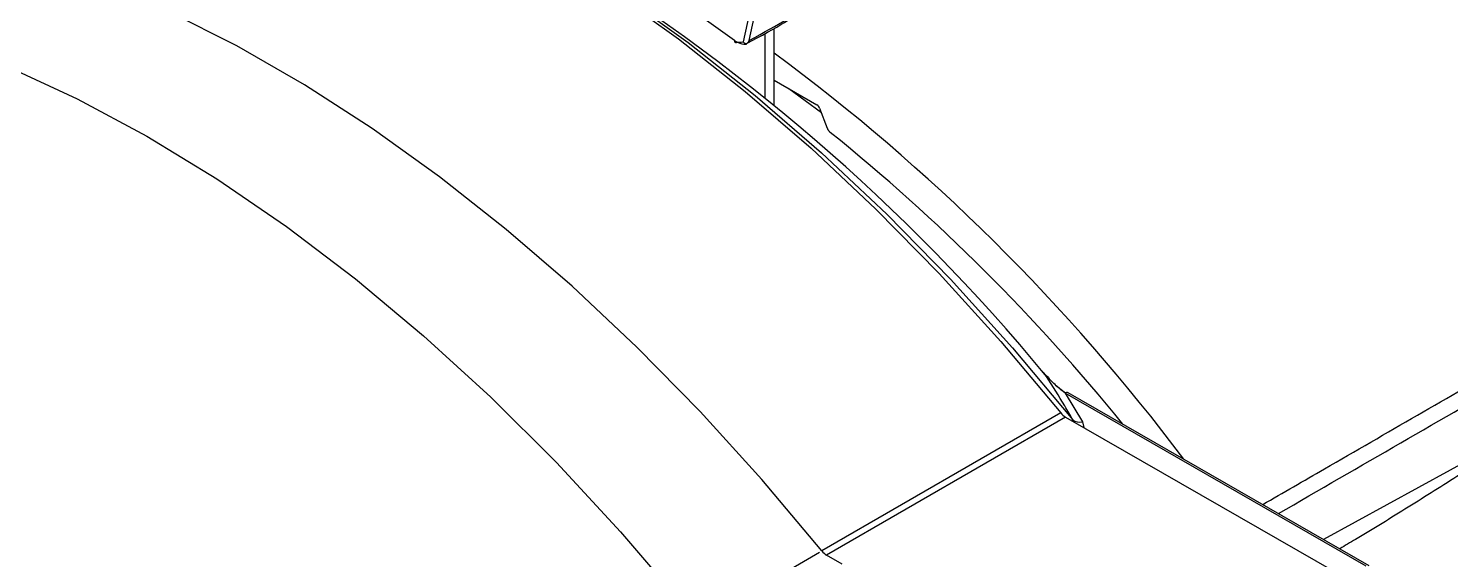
# Model space of a CAD drawing. Extents: x 6 to 134, y 3 to 97.
# Drawn here: x 96.088 to 99.455, y 78.155 to 79.412 of the extents above; entities that cross this region are included whole.
import ezdxf

# ---------------------------------------------------------------- set-up
doc = ezdxf.new("R2010")
doc.units = 0
doc.header["$MEASUREMENT"] = 0
doc.layers.add('OBJECT', color=7, linetype='CONTINUOUS')

msp = doc.modelspace()

# ---------------------------------------------------------------- linework, layer by layer
at = {"layer": 'OBJECT'}
for p, q in [((97.8233, 79.5785), (97.7806, 79.3805)), ((97.7951, 79.3834), (97.8399, 79.591)), ((97.8326, 79.2468), (97.8324, 79.3994)), ((97.8538, 79.2294), (97.8536, 79.4114)), ((97.8537, 79.2894), (97.9552, 79.2308)), ((97.9657, 79.2119), (97.8889, 79.2691)), ((97.9613, 79.2232), (97.9796, 79.176)), ((98.502, 78.5861), (98.4882, 78.6003)), ((98.5232, 78.5652), (98.5434, 78.5491)), ((98.5428, 78.5489), (98.5836, 78.4806)), ((99.2556, 78.1394), (98.5428, 78.5489)), ((99.2631, 78.1401), (98.5503, 78.5496)), ((98.5326, 78.502), (97.9669, 78.1755)), ((98.5438, 78.4921), (97.9782, 78.1656)), ((98.5438, 78.4921), (99.1842, 78.1243)), ((99.7195, 78.5124), (99.1548, 78.2023)), ((98.5836, 78.4806), (98.5872, 78.4672)), ((97.6731, 78.0056), (97.9616, 78.1722)), ((98.0151, 78.1443), (97.9782, 78.1656))]:
    msp.add_line(p, q, dxfattribs=at)
at = {"layer": 'OBJECT', "flags": 128}
for points in [[(95.9243, 80.0003), (96.0658, 80.0062), (96.2117, 79.9994), (96.3614, 79.9799), (96.5144, 79.9479), (96.67, 79.9034), (96.8278, 79.8466), (96.9871, 79.7778), (97.1473, 79.6971), (97.3079, 79.6049), (97.4681, 79.5015), (97.6275, 79.3873), (97.7854, 79.2627), (97.9413, 79.1283), (98.0945, 78.9844), (98.2445, 78.8317), (98.3907, 78.6707), (98.5326, 78.502)], [(96.669, 79.9038), (96.6862, 79.8983), (96.8451, 79.8413), (97.0055, 79.7721), (97.1668, 79.6909), (97.3285, 79.598), (97.4898, 79.4939), (97.6503, 79.3788), (97.8093, 79.2532), (97.9662, 79.1176), (98.1204, 78.9724), (98.2713, 78.8184), (98.4184, 78.656), (98.561, 78.4858)], [(97.9669, 78.1755), (97.825, 78.3441), (97.6788, 78.5051), (97.5288, 78.6578), (97.3756, 78.8017), (97.2198, 78.9361), (97.0618, 79.0607), (96.9024, 79.1749), (96.7422, 79.2783), (96.5816, 79.3705), (96.4214, 79.4512), (96.2621, 79.5201), (96.1043, 79.5769), (95.9487, 79.6214), (95.7957, 79.6534), (95.646, 79.6728), (95.5001, 79.6796), (95.3586, 79.6737)], [(94.9836, 79.4932), (95.1015, 79.5058), (95.2485, 79.5087), (95.4, 79.4981), (95.5554, 79.474), (95.7141, 79.4365), (95.8754, 79.3858), (96.0387, 79.3221), (96.2034, 79.2456), (96.3688, 79.1567), (96.5342, 79.0556), (96.699, 78.9429), (96.8624, 78.8189), (97.024, 78.6841), (97.1829, 78.5391), (97.3386, 78.3845), (97.4904, 78.2209), (97.6377, 78.0489), (97.7546, 77.9024)]]:
    msp.add_lwpolyline(points, dxfattribs=at)
at = {"layer": 'OBJECT'}
for centre, radius, start, end in [((94.9489, 75.6599), 4.602, 39.5189, 59.0904), ((97.7634, 79.3823), 0.00373, 167.8952, 227.4563), ((97.7648, 79.383), 0.00501, 179.4785, 239.5297), ((97.7668, 79.3876), 0.01, 233.5904, 242.6789), ((97.7643, 79.3835), 0.00521, 247.0991, 304.5041), ((95.0481, 75.5511), 4.7255, 36.9575, 53.5801), ((95.0741, 75.5514), 4.6421, 39.0403, 51.1372), ((98.5116, 78.6029), 0.0194, 229.0808, 240.1172), ((98.5018, 78.5841), 0.00202, 46.6499, 85.3378), ((98.5017, 78.5842), 0.00199, 12.1507, 43.9733), ((98.5472, 78.5427), 0.00755, 65.7463, 125.5811), ((98.5652, 78.5277), 0.0415, 218.186, 239.0224), ((98.5774, 78.5057), 0.0258, 230.5806, 283.6626), ((97.9995, 78.2011), 0.0415, 218.186, 239.0224)]:
    msp.add_arc(centre, radius, start, end, dxfattribs=at)
for centre, major_axis, ratio, start_param, end_param in [((97.5384, 76.9307), (-1.8187, 2.8488), 0.545332, 5.326603, 5.622935), ((97.4767, 79.2631), (0.4436, 0.1982), 0.068032, 5.453852, 6.175517), ((97.4961, 79.2443), (0.4232, 0.2149), 0.033345, 5.480017, 6.200682), ((97.7559, 79.4238), (-0.0269, 0.0422), 0.545332, 2.387192, 3.049024), ((97.763, 79.4283), (-0.0319, 0.0508), 0.55077, 2.390876, 2.871525), ((97.9552, 79.2227), (-0.005, 0.00866), 0.577456, 4.450948, 5.497929)]:
    msp.add_ellipse(centre, major_axis=major_axis, ratio=ratio, start_param=start_param, end_param=end_param, dxfattribs=at)
for points, knots in [([(97.7806, 79.3805), (97.7806, 79.3804), (97.781, 79.3799), (97.7823, 79.3786), (97.7847, 79.377), (97.7872, 79.3761), (97.7885, 79.376), (97.7888, 79.3759)], [0, 0, 0, 0, 0.017181, 0.202287, 0.556603, 0.898381, 1, 1, 1, 1]), ([(97.7863, 79.3747), (97.7863, 79.3747), (97.7872, 79.3743), (97.7882, 79.3744), (97.7887, 79.3756), (97.7888, 79.3759)], [0, 0, 0, 0, 0.021182, 0.71712, 1, 1, 1, 1]), ([(97.7888, 79.3759), (97.791, 79.3782), (97.7933, 79.3805), (97.7951, 79.3833), (97.7951, 79.3834)], [0, 0, 0, 0, 0.980027, 1, 1, 1, 1]), ([(97.9796, 79.176), (97.9798, 79.1755), (97.9802, 79.1745), (97.981, 79.1729), (97.9819, 79.1714), (97.9829, 79.17), (97.984, 79.1687), (97.9853, 79.1673), (97.9862, 79.1665), (97.9868, 79.166)], [0, 0, 0, 0, 0.134561, 0.269121, 0.403682, 0.538242, 0.672803, 0.807363, 1, 1, 1, 1]), ([(99.0106, 78.2852), (99.0593, 78.3133), (99.1818, 78.384), (99.377, 78.4966), (99.6053, 78.6282), (99.8325, 78.759), (100.0498, 78.884), (100.185, 78.9619), (100.2482, 78.9982)], [0, 0, 0, 0, 0.116641, 0.293315, 0.469979, 0.668309, 0.844982, 1, 1, 1, 1]), ([(99.0478, 78.2638), (99.241, 78.3754), (99.6551, 78.6145), (100.0605, 78.8485), (100.2767, 78.9734)], [0, 0, 0, 0, 0.466538, 1, 1, 1, 1]), ([(98.5032, 78.5856), (98.4999, 78.5889), (98.4946, 78.5943), (98.4894, 78.5998), (98.4875, 78.6018)], [0, 0, 0, 0, 0.631814, 1, 1, 1, 1]), ([(98.561, 78.4858), (98.5547, 78.4967), (98.5347, 78.531), (98.5134, 78.565), (98.4989, 78.5882)], [0, 0, 0, 0, 0.317173, 1, 1, 1, 1]), ([(98.5428, 78.5489), (98.5367, 78.5536), (98.523, 78.5644), (98.5095, 78.5783), (98.502, 78.5861)], [0, 0, 0, 0, 0.4416083, 1, 1, 1, 1]), ([(99.7195, 78.5124), (99.6787, 78.4858), (99.5987, 78.4336), (99.4774, 78.3555), (99.3553, 78.2787), (99.2603, 78.22), (99.2055, 78.1878), (99.1929, 78.1804)], [0, 0, 0, 0, 0.23577, 0.463272, 0.696516, 0.930195, 1, 1, 1, 1]), ([(98.5642, 78.4804), (98.5638, 78.4813), (98.563, 78.4831), (98.5617, 78.4848), (98.561, 78.4858)], [0, 0, 0, 0, 0.46072, 1, 1, 1, 1])]:
    msp.add_open_spline(points, degree=3, knots=knots, dxfattribs=at)

doc.saveas('drawing.dxf')
